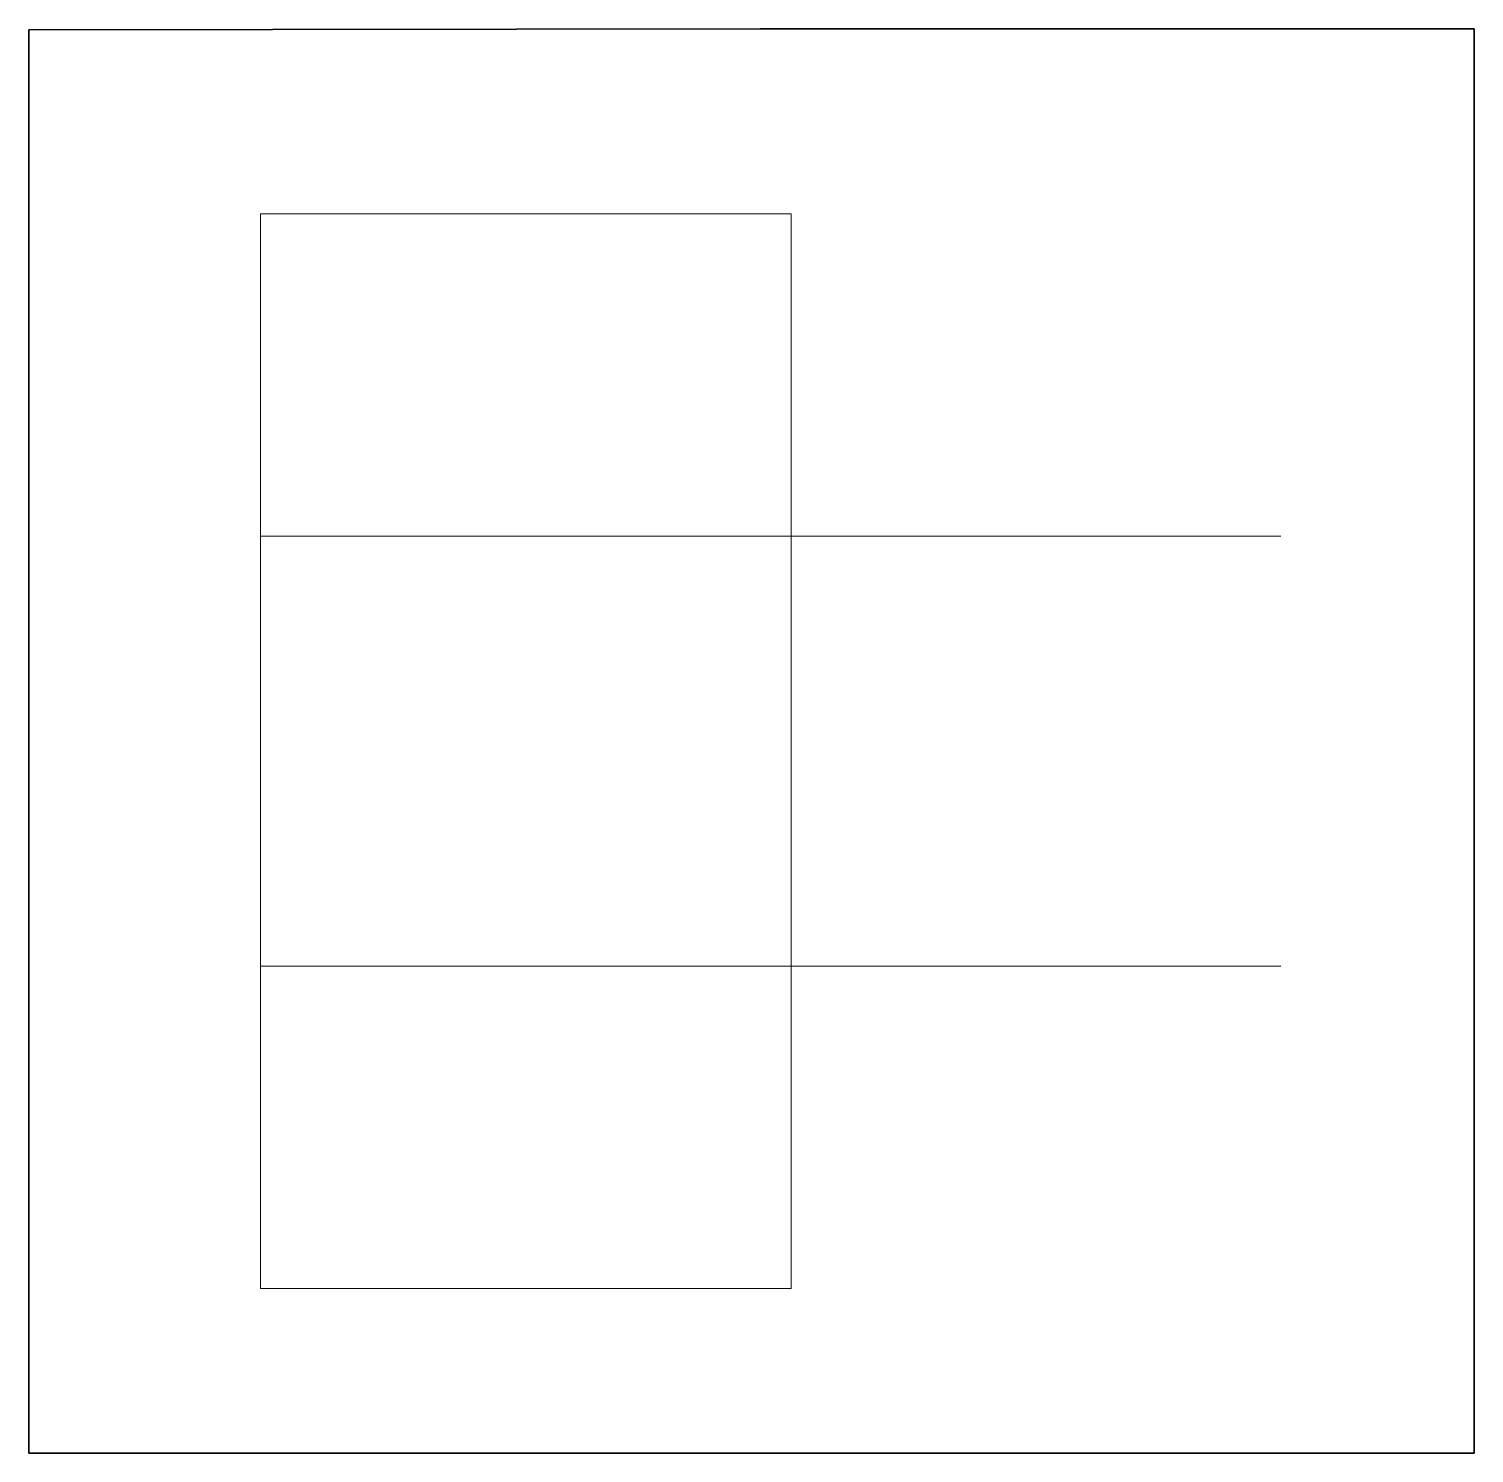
# Model space of a CAD drawing. Header units: inches. Extents: x 100.42 to 104.33, y -221.69 to -217.84.
import ezdxf

# ---------------------------------------------------------------- set-up
doc = ezdxf.new("R2010")
doc.units = ezdxf.units.IN
doc.header["$MEASUREMENT"] = 0
doc.layers.add('E101-Electrical-1st-floor', color=4, linetype='Continuous', lineweight=9)

msp = doc.modelspace()

# ---------------------------------------------------------------- linework, layer by layer
at = {"layer": 'E101-Electrical-1st-floor', "lineweight": 30}
for p, q in [((100.4153, -217.844), (102.3943, -217.8417)), ((100.4153, -221.6937), (100.4153, -217.844)), ((102.3943, -217.8417), (104.3257, -217.8417)), ((104.3257, -217.8417), (104.3257, -221.6937)), ((104.3257, -221.6937), (100.4153, -221.6937))]:
    msp.add_line(p, q, dxfattribs=at)
at = {"layer": 'E101-Electrical-1st-floor'}
for p, q in [((101.0418, -218.3418), (102.4778, -218.3418)), ((101.0418, -221.2487), (101.0418, -218.3418)), ((102.4778, -221.2487), (102.4778, -218.3418)), ((103.8024, -219.2139), (101.0418, -219.2139)), ((103.8024, -220.3766), (101.0418, -220.3766)), ((102.4778, -221.2487), (101.0418, -221.2487))]:
    msp.add_line(p, q, dxfattribs=at)

doc.saveas('drawing.dxf')
